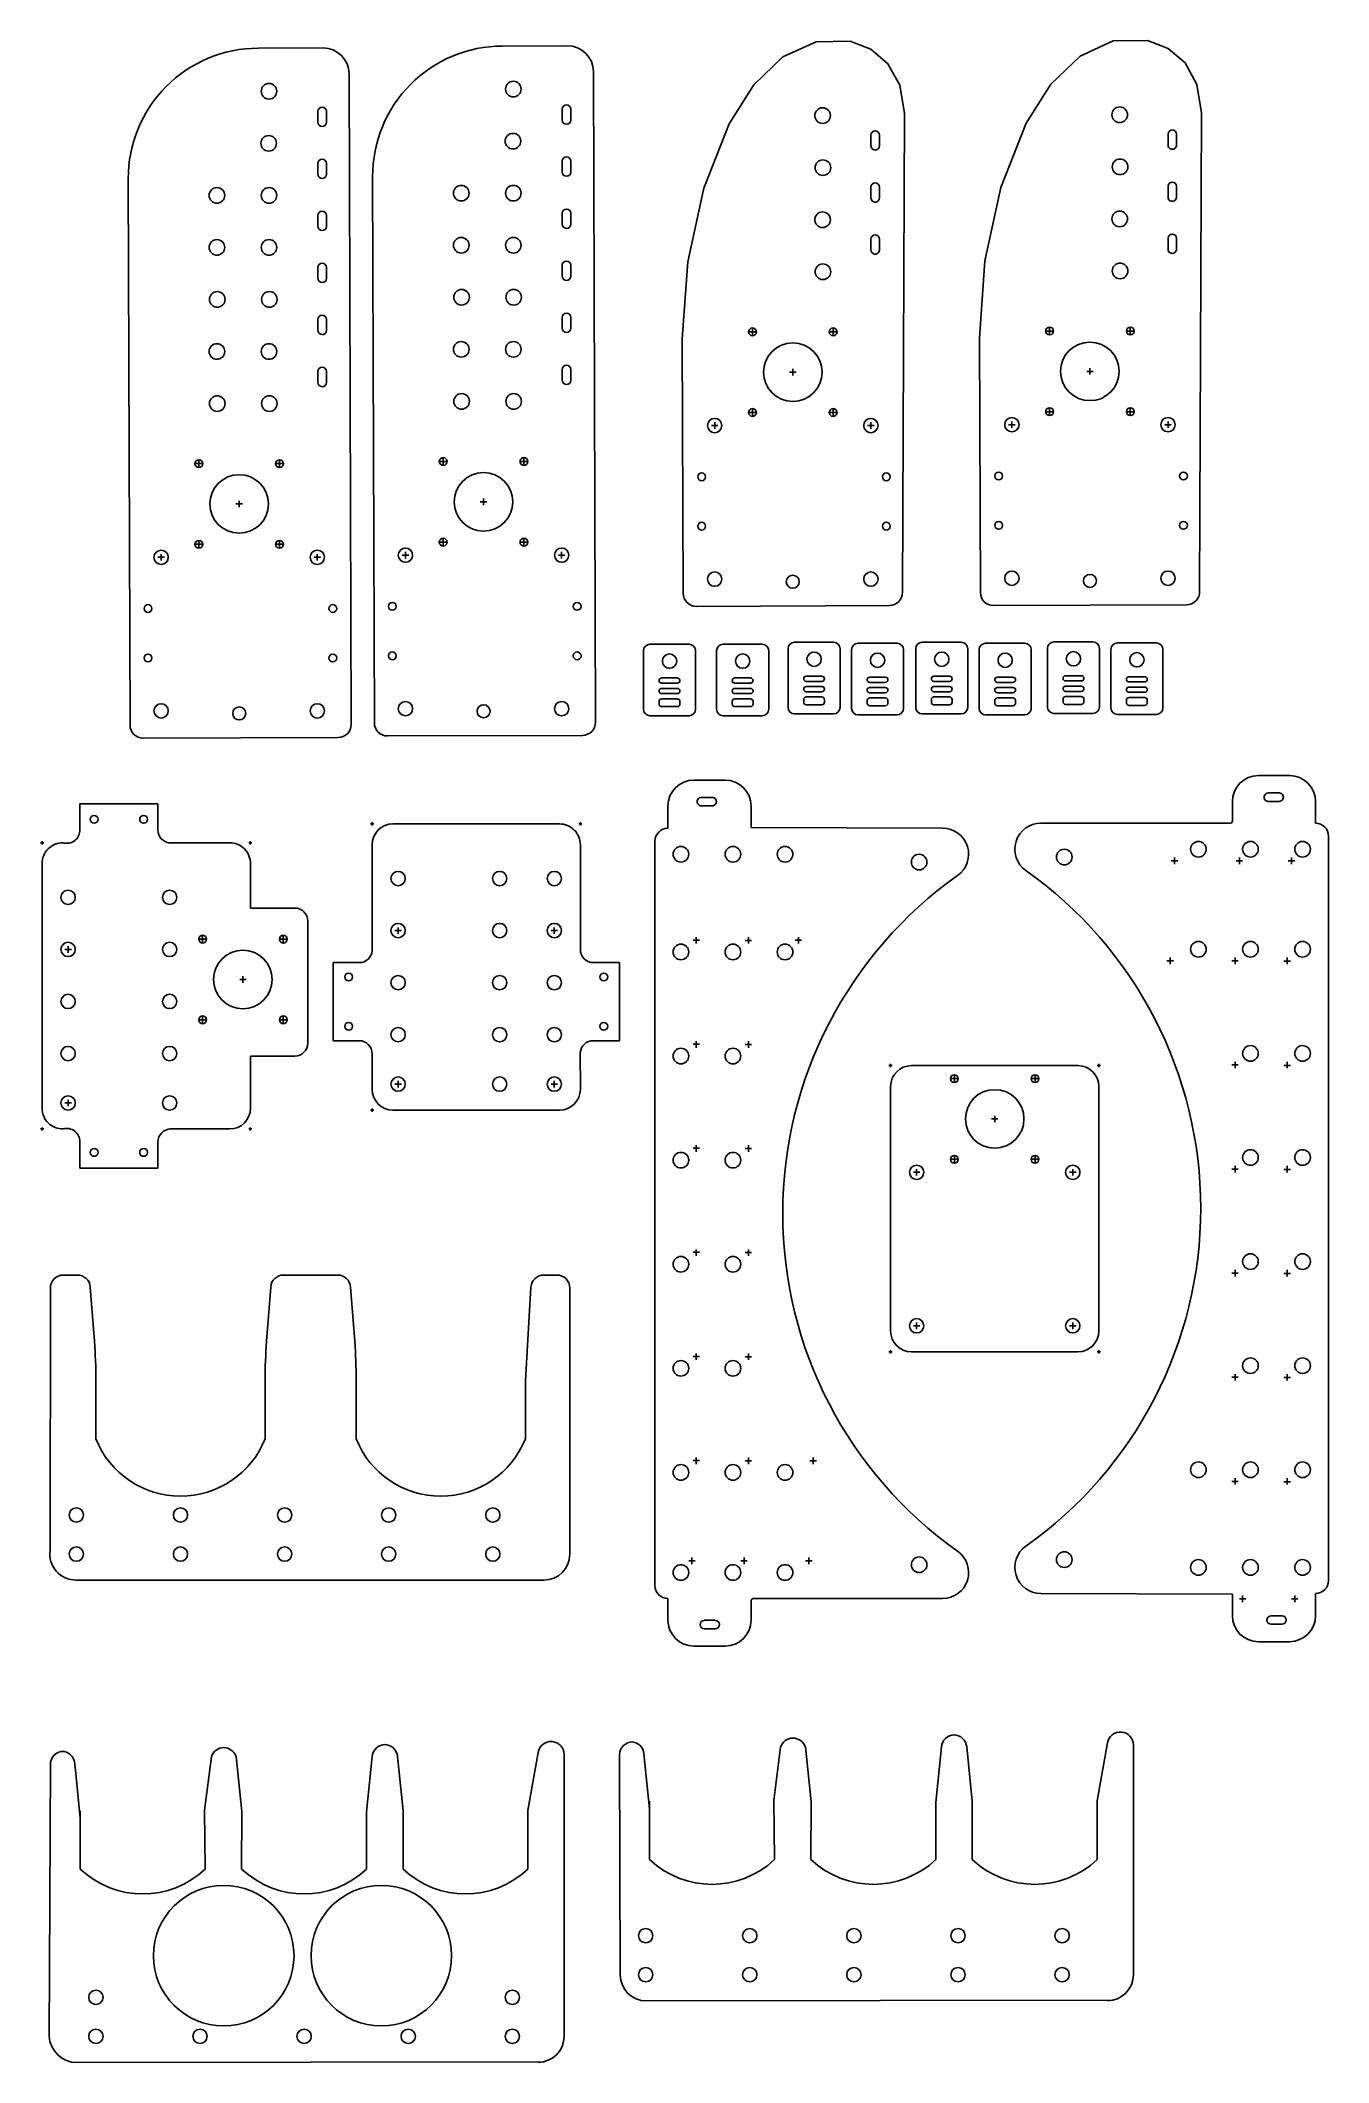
# Model space of a CAD drawing. Extents: x -489 to 5, y 71 to 848.
import ezdxf

# ---------------------------------------------------------------- set-up
doc = ezdxf.new("R2010")
doc.units = 0
doc.header["$MEASUREMENT"] = 0
doc.layers.add('MODELSKETCH_VISIBLE', color=7, linetype='CONTINUOUS')

msp = doc.modelspace()

# ---------------------------------------------------------------- linework, layer by layer
at = {"layer": 'MODELSKETCH_VISIBLE'}
for p, q in [((-405.91, 844.6), (-380.94, 844.68)), ((-312.03, 845.43), (-287.06, 845.51)), ((-370.9, 834.71), (-370.1, 584.71)), ((-277.03, 835.55), (-276.23, 585.55)), ((-382.88, 820.33), (-382.88, 816.14)), ((-379.64, 820.33), (-379.64, 816.14)), ((-289.01, 821.16), (-289.01, 816.98)), ((-285.76, 821.17), (-285.76, 816.98)), ((-157.58, 819.46), (-158.34, 635.56)), ((-43.41, 819.78), (-44.18, 635.88)), ((-170.41, 811.22), (-170.41, 807.07)), ((-167.16, 811.22), (-167.16, 807.03)), ((-56.25, 811.54), (-56.25, 807.39)), ((-53, 811.54), (-53, 807.35)), ((-289.01, 801.16), (-289.01, 796.98)), ((-285.76, 801.17), (-285.76, 796.98)), ((-455.75, 794.44), (-455.08, 584.44)), ((-382.88, 800.33), (-382.88, 796.14)), ((-379.64, 800.33), (-379.64, 796.14)), ((-361.87, 795.27), (-361.2, 585.27)), ((-170.41, 791.22), (-170.41, 787.07)), ((-167.16, 791.22), (-167.16, 787.03)), ((-56.25, 791.54), (-56.25, 787.39)), ((-53, 791.54), (-53, 787.35)), ((-382.88, 780.33), (-382.88, 776.17)), ((-379.64, 780.33), (-379.64, 776.09)), ((-289.01, 781.17), (-289.01, 777.01)), ((-285.76, 781.17), (-285.76, 776.92)), ((-170.41, 771.22), (-170.41, 767.07)), ((-167.16, 771.22), (-167.16, 767.03)), ((-56.25, 771.54), (-56.25, 767.39)), ((-53, 771.54), (-53, 767.35)), ((-382.88, 760.33), (-382.88, 756.17)), ((-379.64, 760.33), (-379.64, 756.09)), ((-289.01, 761.17), (-289.01, 757.01)), ((-285.76, 761.17), (-285.76, 756.92)), ((-382.88, 740.33), (-382.88, 736.17)), ((-379.64, 740.33), (-379.64, 736.09)), ((-289.01, 741.17), (-289.01, 737.01)), ((-285.76, 741.17), (-285.76, 736.92)), ((-242.92, 732.84), (-242.53, 635.08)), ((-217.2, 735.58), (-214.7, 735.58)), ((-215.95, 734.33), (-215.95, 736.83)), ((-186.2, 735.58), (-183.7, 735.58)), ((-184.95, 734.33), (-184.95, 736.83)), ((-128.75, 733.16), (-128.36, 635.4)), ((-103.03, 735.9), (-100.53, 735.9)), ((-101.78, 734.65), (-101.78, 737.15)), ((-72.03, 735.9), (-69.53, 735.9)), ((-70.78, 734.65), (-70.78, 737.15)), ((-382.88, 720.33), (-382.88, 716.17)), ((-379.64, 720.33), (-379.64, 716.09)), ((-289.01, 721.17), (-289.01, 717.01)), ((-285.76, 721.17), (-285.76, 716.92)), ((-201.7, 720.08), (-199.2, 720.08)), ((-200.45, 718.83), (-200.45, 721.33)), ((-87.53, 720.4), (-85.03, 720.4)), ((-86.28, 719.15), (-86.28, 721.65)), ((-231.7, 699.58), (-229.2, 699.58)), ((-230.45, 698.33), (-230.45, 700.83)), ((-217.2, 704.58), (-214.7, 704.58)), ((-215.95, 703.33), (-215.95, 705.83)), ((-186.2, 704.58), (-183.7, 704.58)), ((-184.95, 703.33), (-184.95, 705.83)), ((-171.7, 699.58), (-169.2, 699.58)), ((-170.45, 698.33), (-170.45, 700.83)), ((-117.53, 699.9), (-115.03, 699.9)), ((-116.28, 698.65), (-116.28, 701.15)), ((-103.03, 704.9), (-100.53, 704.9)), ((-101.78, 703.65), (-101.78, 706.15)), ((-72.03, 704.9), (-69.53, 704.9)), ((-70.78, 703.65), (-70.78, 706.15)), ((-57.53, 699.9), (-55.03, 699.9)), ((-56.28, 698.65), (-56.28, 701.15)), ((-429.88, 684.94), (-427.38, 684.94)), ((-428.63, 683.69), (-428.63, 686.19)), ((-398.88, 684.94), (-396.38, 684.94)), ((-397.63, 683.69), (-397.63, 686.19)), ((-336, 685.77), (-333.5, 685.77)), ((-334.75, 684.52), (-334.75, 687.02)), ((-305, 685.77), (-302.5, 685.77)), ((-303.75, 684.52), (-303.75, 687.02)), ((-414.38, 669.44), (-411.88, 669.44)), ((-413.13, 668.19), (-413.13, 670.69)), ((-320.5, 670.27), (-318, 670.27)), ((-319.25, 669.02), (-319.25, 671.52)), ((-429.88, 653.94), (-427.38, 653.94)), ((-428.63, 652.69), (-428.63, 655.19)), ((-398.88, 653.94), (-396.38, 653.94)), ((-397.63, 652.69), (-397.63, 655.19)), ((-336, 654.77), (-333.5, 654.77)), ((-334.75, 653.52), (-334.75, 656.02)), ((-305, 654.77), (-302.5, 654.77)), ((-303.75, 653.52), (-303.75, 656.02)), ((-444.38, 648.94), (-441.88, 648.94)), ((-443.13, 647.69), (-443.13, 650.19)), ((-384.38, 648.94), (-381.88, 648.94)), ((-383.13, 647.69), (-383.13, 650.19)), ((-350.5, 649.77), (-348, 649.77)), ((-349.25, 648.52), (-349.25, 651.02)), ((-290.5, 649.77), (-288, 649.77)), ((-289.25, 648.52), (-289.25, 651.02)), ((-237.51, 630.1), (-163.32, 630.4)), ((-123.34, 630.42), (-49.15, 630.72)), ((-255.31, 615.57), (-240.31, 615.57)), ((-212.21, 615.57), (-227.21, 615.57)), ((-199.75, 616.28), (-184.75, 616.28)), ((-160.39, 615.9), (-175.39, 615.9)), ((-150.71, 616.28), (-135.71, 616.28)), ((-111.35, 615.9), (-126.35, 615.9)), ((-102.61, 591.44), (-102.61, 613.94)), ((-100.11, 616.44), (-85.11, 616.44)), ((-82.61, 613.94), (-82.61, 591.44)), ((-60.75, 616.06), (-75.75, 616.06)), ((-257.81, 590.57), (-257.81, 613.07)), ((-237.81, 613.07), (-237.81, 590.57)), ((-229.71, 613.07), (-229.71, 590.57)), ((-209.71, 590.57), (-209.71, 613.07)), ((-202.25, 591.28), (-202.25, 613.78)), ((-182.25, 613.78), (-182.25, 591.28)), ((-177.89, 613.4), (-177.89, 590.9)), ((-157.89, 590.9), (-157.89, 613.4)), ((-153.21, 591.28), (-153.21, 613.78)), ((-133.21, 613.78), (-133.21, 591.28)), ((-128.85, 613.4), (-128.85, 590.9)), ((-108.85, 590.9), (-108.85, 613.4)), ((-78.25, 613.56), (-78.25, 591.06)), ((-58.25, 591.06), (-58.25, 613.56)), ((-250.81, 602.57), (-244.81, 602.57)), ((-244.81, 600.57), (-250.81, 600.57)), ((-250.81, 598.57), (-244.81, 598.57)), ((-222.71, 602.57), (-216.71, 602.57)), ((-216.71, 600.57), (-222.71, 600.57)), ((-216.71, 598.57), (-222.71, 598.57)), ((-195.25, 603.28), (-189.25, 603.28)), ((-189.25, 601.28), (-195.25, 601.28)), ((-195.25, 599.28), (-189.25, 599.28)), ((-170.89, 602.9), (-164.89, 602.9)), ((-164.89, 600.9), (-170.89, 600.9)), ((-170.89, 598.9), (-164.89, 598.9)), ((-146.21, 603.28), (-140.21, 603.28)), ((-140.21, 601.28), (-146.21, 601.28)), ((-146.21, 599.28), (-140.21, 599.28)), ((-121.85, 602.9), (-115.85, 602.9)), ((-115.85, 600.9), (-121.85, 600.9)), ((-121.85, 598.9), (-115.85, 598.9)), ((-95.61, 603.44), (-89.61, 603.44)), ((-89.61, 601.44), (-95.61, 601.44)), ((-95.61, 599.44), (-89.61, 599.44)), ((-71.25, 603.06), (-65.25, 603.06)), ((-65.25, 601.06), (-71.25, 601.06)), ((-71.25, 599.06), (-65.25, 599.06)), ((-251.81, 593.57), (-251.81, 592.57)), ((-244.81, 596.57), (-250.81, 596.57)), ((-244.81, 594.57), (-250.81, 594.57)), ((-250.81, 591.57), (-244.81, 591.57)), ((-243.81, 592.57), (-243.81, 593.57)), ((-223.71, 593.57), (-223.71, 592.57)), ((-222.71, 596.57), (-216.71, 596.57)), ((-216.71, 594.57), (-222.71, 594.57)), ((-222.71, 591.57), (-216.71, 591.57)), ((-215.71, 592.57), (-215.71, 593.57)), ((-196.25, 593.28), (-196.25, 594.28)), ((-189.25, 597.28), (-195.25, 597.28)), ((-195.25, 595.28), (-189.25, 595.28)), ((-189.25, 592.28), (-195.25, 592.28)), ((-188.25, 594.28), (-188.25, 593.28)), ((-171.89, 592.9), (-171.89, 593.9)), ((-164.89, 596.9), (-170.89, 596.9)), ((-170.89, 594.9), (-164.89, 594.9)), ((-164.89, 591.9), (-170.89, 591.9)), ((-163.89, 593.9), (-163.89, 592.9)), ((-147.21, 593.28), (-147.21, 594.28)), ((-140.21, 597.28), (-146.21, 597.28)), ((-146.21, 595.28), (-140.21, 595.28)), ((-140.21, 592.28), (-146.21, 592.28)), ((-139.21, 594.28), (-139.21, 593.28)), ((-122.85, 592.9), (-122.85, 593.9)), ((-115.85, 596.9), (-121.85, 596.9)), ((-121.85, 594.9), (-115.85, 594.9)), ((-115.85, 591.9), (-121.85, 591.9)), ((-114.85, 593.9), (-114.85, 592.9)), ((-96.61, 593.44), (-96.61, 594.44)), ((-89.61, 597.44), (-95.61, 597.44)), ((-95.61, 595.44), (-89.61, 595.44)), ((-89.61, 592.44), (-95.61, 592.44)), ((-88.61, 594.44), (-88.61, 593.44)), ((-72.25, 593.06), (-72.25, 594.06)), ((-65.25, 597.06), (-71.25, 597.06)), ((-71.25, 595.06), (-65.25, 595.06)), ((-65.25, 592.06), (-71.25, 592.06)), ((-64.25, 594.06), (-64.25, 593.06)), ((-240.31, 588.07), (-255.31, 588.07)), ((-227.21, 588.07), (-212.21, 588.07)), ((-184.75, 588.78), (-199.75, 588.78)), ((-175.39, 588.4), (-160.39, 588.4)), ((-135.71, 588.78), (-150.71, 588.78)), ((-126.35, 588.4), (-111.35, 588.4)), ((-85.11, 588.94), (-100.11, 588.94)), ((-75.75, 588.56), (-60.75, 588.56)), ((-450.06, 579.45), (-375.09, 579.69)), ((-356.19, 580.29), (-281.21, 580.53)), ((-226.47, 563.35), (-238.43, 563.35)), ((-9.6, 565.07), (-21.56, 565.07)), ((-474.37, 554.26), (-444.37, 554.26)), ((-474.37, 544.26), (-474.37, 554.26)), ((-444.37, 554.26), (-444.37, 544.19)), ((-248.43, 544.82), (-248.43, 553.35)), ((-231.4, 553.43), (-235.58, 553.43)), ((-231.4, 556.68), (-235.55, 556.68)), ((-216.47, 545.06), (-216.47, 553.35)), ((-31.56, 547.64), (-31.56, 555.07)), ((-13.59, 555.15), (-17.77, 555.15)), ((-13.59, 558.4), (-17.74, 558.4)), ((0.4, 546.77), (0.4, 555.07)), ((-362.7, 546.5), (-361.45, 546.5)), ((-362.07, 545.87), (-362.07, 547.12)), ((-354.07, 546.5), (-290.07, 546.5)), ((-282.7, 546.5), (-281.45, 546.5)), ((-282.07, 545.87), (-282.07, 547.12)), ((-216.47, 545.06), (-142.88, 544.82)), ((-105.15, 546.77), (-32.43, 546.77)), ((-489.5, 539.26), (-488.25, 539.26)), ((-488.87, 538.64), (-488.87, 539.89)), ((-440.29, 539.21), (-416.79, 539.26)), ((-409.5, 539.26), (-408.25, 539.26)), ((-408.87, 538.64), (-408.87, 539.89)), ((-362.07, 538.5), (-362.02, 497.72)), ((-282.07, 538.41), (-282.07, 521.41)), ((-253.43, 253.82), (-253.43, 539.82)), ((5.4, 541.77), (5.4, 255.77)), ((-488.87, 437.26), (-488.87, 531.26)), ((-408.79, 514.18), (-408.79, 531.18)), ((-55.02, 532.31), (-52.52, 532.31)), ((-53.77, 533.56), (-53.77, 531.06)), ((-30.1, 532.31), (-27.6, 532.31)), ((-28.85, 533.56), (-28.85, 531.06)), ((-10.1, 532.31), (-7.6, 532.31)), ((-8.85, 533.56), (-8.85, 531.06)), ((-282.07, 498.19), (-282.07, 521.41)), ((-391.79, 514.18), (-408.79, 514.18)), ((-386.79, 509.18), (-386.79, 462.26)), ((-350.82, 505.5), (-353.32, 505.5)), ((-352.07, 506.75), (-352.07, 504.25)), ((-290.82, 505.5), (-293.32, 505.5)), ((-292.07, 506.75), (-292.07, 504.25)), ((-477.62, 498.26), (-480.12, 498.26)), ((-478.87, 499.51), (-478.87, 497.01)), ((-425.95, 502.22), (-428.45, 502.22)), ((-427.2, 503.47), (-427.2, 500.97)), ((-394.95, 502.22), (-397.45, 502.22)), ((-396.2, 503.47), (-396.2, 500.97)), ((-236.26, 501.87), (-238.76, 501.87)), ((-237.51, 500.5), (-237.51, 503)), ((-216.26, 501.75), (-218.76, 501.75)), ((-217.51, 500.5), (-217.51, 503)), ((-197.05, 501.87), (-199.55, 501.87)), ((-198.3, 500.5), (-198.3, 503)), ((-377.07, 463.19), (-377.07, 493.19)), ((-377.07, 493.19), (-367, 493.19)), ((-277.07, 493.19), (-267.07, 493.19)), ((-267.07, 493.19), (-267.07, 463.19)), ((-56.7, 493.85), (-54.2, 493.85)), ((-55.45, 495.1), (-55.45, 492.6)), ((-31.77, 493.85), (-29.27, 493.85)), ((-30.52, 495.1), (-30.52, 492.6)), ((-11.77, 493.72), (-9.27, 493.72)), ((-10.52, 495.1), (-10.52, 492.6)), ((-410.45, 486.72), (-412.95, 486.72)), ((-411.7, 487.97), (-411.7, 485.47)), ((-425.95, 471.22), (-428.45, 471.22)), ((-427.2, 472.47), (-427.2, 469.97)), ((-394.95, 471.22), (-397.45, 471.22)), ((-396.2, 472.47), (-396.2, 469.97)), ((-367.07, 463.19), (-377.07, 463.19)), ((-282.12, 458.65), (-282.07, 444.5)), ((-267.07, 463.19), (-277.14, 463.19)), ((-236.26, 461.87), (-238.76, 461.87)), ((-237.51, 460.5), (-237.51, 463)), ((-216.26, 461.75), (-218.76, 461.75)), ((-217.51, 460.5), (-217.51, 463)), ((-391.79, 457.26), (-408.79, 457.26)), ((-408.79, 437.26), (-408.79, 457.26)), ((-362.07, 444.5), (-362.07, 458.19)), ((-163.5, 453.62), (-162.25, 453.62)), ((-162.87, 453), (-162.87, 454.25)), ((-90.87, 453.62), (-154.87, 453.62)), ((-83.5, 453.62), (-82.25, 453.62)), ((-82.87, 453), (-82.87, 454.25)), ((-31.77, 453.85), (-29.27, 453.85)), ((-30.52, 455.1), (-30.52, 452.6)), ((-11.77, 453.72), (-9.27, 453.72)), ((-10.52, 455.1), (-10.52, 452.6)), ((-350.82, 446.5), (-353.32, 446.5)), ((-352.07, 447.75), (-352.07, 445.25)), ((-290.82, 446.5), (-293.32, 446.5)), ((-292.07, 447.75), (-292.07, 445.25)), ((-162.87, 445.62), (-162.87, 351.62)), ((-137.12, 448.62), (-139.62, 448.62)), ((-138.37, 449.87), (-138.37, 447.37)), ((-106.12, 448.62), (-108.62, 448.62)), ((-107.37, 449.87), (-107.37, 447.37)), ((-82.87, 351.62), (-82.87, 445.62)), ((-477.62, 439.26), (-480.12, 439.26)), ((-478.87, 440.51), (-478.87, 438.01)), ((-362.7, 436.5), (-361.45, 436.5)), ((-362.07, 435.87), (-362.07, 437.12)), ((-290.07, 436.5), (-354.07, 436.5)), ((-489.5, 429.26), (-488.25, 429.26)), ((-488.87, 428.64), (-488.87, 429.89)), ((-439.61, 429.26), (-416.79, 429.26)), ((-409.5, 429.26), (-408.25, 429.26)), ((-408.87, 428.64), (-408.87, 429.89)), ((-121.62, 433.12), (-124.12, 433.12)), ((-122.87, 434.37), (-122.87, 431.87)), ((-474.37, 414.26), (-474.37, 424.33)), ((-444.37, 424.26), (-444.37, 414.26)), ((-236.26, 421.87), (-238.76, 421.87)), ((-237.51, 420.5), (-237.51, 423)), ((-216.26, 421.75), (-218.76, 421.75)), ((-217.51, 420.5), (-217.51, 423)), ((-444.37, 414.26), (-474.37, 414.26)), ((-151.62, 412.62), (-154.12, 412.62)), ((-152.87, 413.87), (-152.87, 411.37)), ((-137.12, 417.62), (-139.62, 417.62)), ((-138.37, 418.87), (-138.37, 416.37)), ((-106.12, 417.62), (-108.62, 417.62)), ((-107.37, 418.87), (-107.37, 416.37)), ((-91.62, 412.62), (-94.12, 412.62)), ((-92.87, 413.87), (-92.87, 411.37)), ((-31.77, 413.85), (-29.27, 413.85)), ((-30.52, 415.1), (-30.52, 412.6)), ((-11.77, 413.72), (-9.27, 413.72)), ((-10.52, 415.1), (-10.52, 412.6)), ((-236.26, 381.87), (-238.76, 381.87)), ((-237.51, 380.5), (-237.51, 383)), ((-216.26, 381.75), (-218.76, 381.75)), ((-217.51, 380.5), (-217.51, 383)), ((-475.32, 373.15), (-480.69, 373.15)), ((-375.32, 373.15), (-396.05, 373.15)), ((-296.05, 373.15), (-291.11, 373.15)), ((-31.77, 373.85), (-29.27, 373.85)), ((-30.52, 375.1), (-30.52, 372.6)), ((-11.77, 373.72), (-9.27, 373.72)), ((-10.52, 375.1), (-10.52, 372.6)), ((-485.69, 368.15), (-485.79, 267.35)), ((-468.76, 347.71), (-470.34, 368.53)), ((-401.04, 368.53), (-402.61, 347.71)), ((-368.76, 347.71), (-370.34, 368.53)), ((-301.04, 368.53), (-303.19, 332.6)), ((-286.11, 368.15), (-286.11, 265.9)), ((-151.62, 353.62), (-154.12, 353.62)), ((-152.87, 354.87), (-152.87, 352.37)), ((-91.62, 353.62), (-94.12, 353.62)), ((-92.87, 354.87), (-92.87, 352.37)), ((-237.51, 340.5), (-237.51, 343)), ((-217.51, 340.5), (-217.51, 343)), ((-163.5, 343.62), (-162.25, 343.62)), ((-162.87, 343), (-162.87, 344.25)), ((-154.87, 343.62), (-90.87, 343.62)), ((-83.5, 343.62), (-82.25, 343.62)), ((-82.87, 343), (-82.87, 344.25)), ((-236.26, 341.87), (-238.76, 341.87)), ((-216.26, 341.75), (-218.76, 341.75)), ((-30.52, 335.1), (-30.52, 332.6)), ((-10.52, 335.1), (-10.52, 332.6)), ((-468.19, 310.16), (-468.19, 332.6)), ((-403.19, 332.6), (-403.19, 310.16)), ((-368.19, 310.16), (-368.19, 332.6)), ((-303.19, 332.6), (-303.19, 310.16)), ((-31.77, 333.85), (-29.27, 333.85)), ((-11.77, 333.72), (-9.27, 333.72)), ((-236.26, 301.87), (-238.76, 301.87)), ((-237.51, 300.5), (-237.51, 303)), ((-216.26, 301.75), (-218.76, 301.75)), ((-217.51, 300.5), (-217.51, 303)), ((-191.34, 301.75), (-193.84, 301.75)), ((-192.59, 300.5), (-192.59, 303)), ((-31.77, 293.85), (-29.27, 293.85)), ((-30.52, 295.1), (-30.52, 292.6)), ((-11.77, 293.72), (-9.27, 293.72)), ((-10.52, 295.1), (-10.52, 292.6)), ((-239.19, 262.04), (-239.19, 264.54)), ((-219.19, 262.04), (-219.19, 264.54)), ((-194.27, 262.04), (-194.27, 264.54)), ((-237.94, 263.29), (-240.44, 263.29)), ((-217.94, 263.29), (-220.44, 263.29)), ((-193.02, 263.29), (-195.52, 263.29)), ((-475.8, 255.9), (-296.11, 255.9)), ((-248.43, 248.82), (-248.43, 240.53)), ((-142.88, 248.82), (-215.61, 248.82)), ((-31.56, 250.54), (-105.15, 250.77)), ((-31.56, 250.54), (-31.56, 242.24)), ((-28.85, 248.73), (-26.35, 248.73)), ((-27.6, 249.98), (-27.6, 247.48)), ((-8.85, 248.73), (-6.35, 248.73)), ((-7.6, 249.98), (-7.6, 247.48)), ((0.4, 250.77), (0.4, 242.24)), ((-216.47, 247.96), (-216.47, 240.53)), ((-16.64, 242.16), (-12.45, 242.16)), ((-234.45, 240.45), (-230.26, 240.45)), ((-234.45, 237.2), (-230.3, 237.2)), ((-16.64, 238.91), (-12.49, 238.91)), ((-238.43, 230.53), (-226.47, 230.53)), ((-21.56, 232.24), (-9.6, 232.24)), ((-423.84, 188.05), (-426.41, 167.5)), ((-414.33, 188.1), (-412.11, 167.03)), ((-364.19, 166.82), (-362.04, 188.1)), ((-350.19, 167.27), (-352.34, 188.1)), ((-302.19, 167.34), (-298.28, 189.69)), ((-288.28, 80.58), (-288.28, 188.93)), ((-266.97, 188.76), (-266.72, 104.15)), ((-255.47, 168.05), (-257.62, 189.13)), ((-205.13, 191.73), (-207.7, 171.18)), ((-195.62, 191.77), (-193.4, 170.71)), ((-145.47, 170.5), (-143.33, 191.77)), ((-131.48, 170.95), (-133.63, 191.77)), ((-83.48, 171.02), (-79.57, 193.37)), ((-69.57, 104.26), (-69.57, 192.61)), ((-485.69, 185.08), (-486.17, 80.7)), ((-474.19, 164.37), (-476.33, 185.46)), ((-207.7, 171.18), (-207.47, 148.52)), ((-83.48, 148.52), (-83.48, 171.02)), ((-474.19, 144.84), (-474.19, 167.27)), ((-426.41, 167.5), (-426.19, 144.84)), ((-412.19, 144.84), (-412.11, 167.03)), ((-364.19, 144.84), (-364.19, 166.82)), ((-350.19, 144.84), (-350.19, 167.27)), ((-302.19, 144.84), (-302.19, 167.34)), ((-255.47, 148.52), (-255.47, 170.95)), ((-193.47, 148.52), (-193.4, 170.71)), ((-145.47, 148.52), (-145.47, 170.5)), ((-131.48, 148.52), (-131.48, 170.95)), ((-256.71, 94.18), (-77.13, 94.49)), ((-475.42, 70.51), (-295.84, 70.82))]:
    msp.add_line(p, q, dxfattribs=at)
at = {"layer": 'MODELSKETCH_VISIBLE', "flags": 128}
for points in [[(-157.58, 819.46), (-159.38, 830.35), (-163.88, 838.59), (-170.43, 844.21), (-178.39, 847.25), (-191.52, 847.05), (-204.22, 841.26), (-215.41, 830.45), (-224.9, 815.52), (-234.67, 790.78), (-240.8, 762.5), (-242.92, 732.84)], [(-43.41, 819.78), (-45.21, 830.67), (-49.71, 838.91), (-56.27, 844.53), (-64.22, 847.57), (-77.36, 847.36), (-90.06, 841.58), (-101.24, 830.77), (-110.74, 815.84), (-120.51, 791.1), (-126.63, 762.82), (-128.75, 733.16)]]:
    msp.add_lwpolyline(points, dxfattribs=at)
at = {"layer": 'MODELSKETCH_VISIBLE'}
for centre, radius in [((-307.82, 828.87), 3), ((-401.69, 828.03), 3), ((-189.01, 818.68), 3), ((-74.85, 819), 3), ((-401.82, 808.03), 3), ((-307.95, 808.87), 3), ((-188.88, 798.68), 3), ((-74.72, 799), 3), ((-421.69, 788.03), 3), ((-401.69, 788.03), 3), ((-327.82, 788.87), 3), ((-307.82, 788.87), 3), ((-189.01, 778.68), 3), ((-74.85, 779), 3), ((-421.69, 768.03), 3), ((-401.69, 768.03), 3), ((-327.82, 768.87), 3), ((-307.82, 768.87), 3), ((-188.88, 758.68), 3), ((-74.72, 759), 3), ((-421.56, 748.03), 3), ((-401.56, 748.03), 3), ((-327.68, 748.87), 3), ((-307.68, 748.87), 3), ((-421.69, 728.03), 3), ((-401.69, 728.03), 3), ((-327.82, 728.87), 3), ((-307.82, 728.87), 3), ((-215.95, 735.58), 1.5), ((-200.45, 720.08), 11.25), ((-184.95, 735.58), 1.5), ((-101.78, 735.9), 1.5), ((-86.28, 720.4), 11.25), ((-70.78, 735.9), 1.5), ((-421.56, 708.03), 3), ((-401.56, 708.03), 3), ((-327.68, 708.87), 3), ((-307.68, 708.87), 3), ((-230.45, 699.58), 2.75), ((-215.95, 704.58), 1.5), ((-184.95, 704.58), 1.5), ((-170.45, 699.58), 2.75), ((-116.28, 699.9), 2.75), ((-101.78, 704.9), 1.5), ((-70.78, 704.9), 1.5), ((-56.28, 699.9), 2.75), ((-428.63, 684.94), 1.5), ((-397.63, 684.94), 1.5), ((-334.75, 685.77), 1.5), ((-303.75, 685.77), 1.5), ((-413.13, 669.44), 11.25), ((-319.25, 670.27), 11.25), ((-235.48, 679.89), 1.5), ((-164.51, 679.89), 1.5), ((-121.32, 680.21), 1.5), ((-50.34, 680.21), 1.5), ((-235.48, 660.89), 1.5), ((-164.51, 660.89), 1.5), ((-121.32, 661.21), 1.5), ((-50.34, 661.21), 1.5), ((-428.63, 653.94), 1.5), ((-397.63, 653.94), 1.5), ((-334.75, 654.77), 1.5), ((-303.75, 654.77), 1.5), ((-443.13, 648.94), 2.75), ((-383.13, 648.94), 2.75), ((-349.25, 649.77), 2.75), ((-289.25, 649.77), 2.75), ((-230.45, 640.58), 2.75), ((-200.45, 639.58), 2.5), ((-170.45, 640.58), 2.75), ((-116.28, 640.9), 2.75), ((-86.28, 639.9), 2.5), ((-56.28, 640.9), 2.75), ((-448.16, 629.25), 1.5), ((-377.19, 629.25), 1.5), ((-354.28, 630.08), 1.5), ((-283.31, 630.08), 1.5), ((-448.16, 610.25), 1.5), ((-377.19, 610.25), 1.5), ((-354.28, 611.08), 1.5), ((-283.31, 611.08), 1.5), ((-247.81, 609.07), 2.75), ((-219.71, 609.07), 2.75), ((-192.25, 609.78), 2.75), ((-167.89, 609.4), 2.75), ((-143.21, 609.78), 2.75), ((-118.85, 609.4), 2.75), ((-92.61, 609.94), 2.75), ((-68.25, 609.56), 2.75), ((-443.13, 589.94), 2.75), ((-413.13, 588.94), 2.5), ((-383.13, 589.94), 2.75), ((-349.25, 590.77), 2.75), ((-319.25, 589.77), 2.5), ((-289.25, 590.77), 2.75), ((-468.87, 548.26), 1.5), ((-449.87, 548.26), 1.5), ((-243.43, 534.82), 3), ((-223.43, 534.82), 3), ((-203.43, 534.82), 3), ((-96.13, 533.77), 3), ((-44.6, 536.77), 3), ((-24.6, 536.77), 3), ((-4.6, 536.77), 3), ((-151.9, 531.82), 3), ((-478.87, 518.26), 2.75), ((-439.87, 518.26), 2.75), ((-352.07, 525.5), 2.75), ((-313.07, 525.5), 2.75), ((-292.07, 525.5), 2.75), ((-352.07, 505.5), 2.75), ((-313.07, 505.5), 2.75), ((-292.07, 505.5), 2.75), ((-478.87, 498.26), 2.75), ((-439.87, 498.26), 2.75), ((-427.2, 502.22), 1.5), ((-411.7, 486.72), 11.25), ((-396.2, 502.22), 1.5), ((-243.43, 497.28), 3), ((-223.43, 497.28), 3), ((-203.43, 497.28), 3), ((-44.6, 498.31), 3), ((-24.6, 498.31), 3), ((-4.6, 498.31), 3), ((-371.07, 487.69), 1.5), ((-352.07, 485.5), 2.75), ((-313.07, 485.5), 2.75), ((-292.07, 485.5), 2.75), ((-273.07, 487.69), 1.5), ((-478.87, 478.26), 2.75), ((-439.87, 478.26), 2.75), ((-427.2, 471.22), 1.5), ((-396.2, 471.22), 1.5), ((-371.07, 468.69), 1.5), ((-352.07, 465.5), 2.75), ((-313.07, 465.5), 2.75), ((-292.07, 465.5), 2.75), ((-273.07, 468.69), 1.5), ((-478.87, 458.26), 2.75), ((-439.87, 458.26), 2.75), ((-243.43, 457.28), 3), ((-223.43, 457.28), 3), ((-24.6, 458.31), 3), ((-4.6, 458.31), 3), ((-352.07, 446.5), 2.75), ((-313.07, 446.5), 2.75), ((-292.07, 446.5), 2.75), ((-138.37, 448.62), 1.5), ((-122.87, 433.12), 11.25), ((-107.37, 448.62), 1.5), ((-478.87, 439.26), 2.75), ((-439.87, 439.26), 2.75), ((-468.87, 420.26), 1.5), ((-449.87, 420.26), 1.5), ((-243.43, 417.28), 3), ((-223.43, 417.28), 3), ((-24.6, 418.31), 3), ((-4.6, 418.31), 3), ((-152.87, 412.62), 2.75), ((-138.37, 417.62), 1.5), ((-107.37, 417.62), 1.5), ((-92.87, 412.62), 2.75), ((-24.6, 378.31), 3), ((-4.6, 378.31), 3), ((-243.43, 377.28), 3), ((-223.43, 377.28), 3), ((-152.87, 353.62), 2.75), ((-92.87, 353.62), 2.75), ((-243.43, 337.28), 3), ((-223.43, 337.28), 3), ((-24.6, 338.31), 3), ((-4.6, 338.31), 3), ((-243.43, 297.28), 3), ((-223.43, 297.28), 3), ((-203.43, 297.28), 3), ((-44.6, 298.31), 3), ((-24.6, 298.31), 3), ((-4.6, 298.31), 3), ((-475.69, 280.9), 2.75), ((-435.69, 280.9), 2.75), ((-395.69, 280.9), 2.75), ((-395.69, 280.9), 2.75), ((-355.69, 280.9), 2.75), ((-315.69, 280.9), 2.75), ((-475.69, 265.9), 2.75), ((-435.69, 265.9), 2.75), ((-395.69, 265.9), 2.75), ((-395.69, 265.9), 2.75), ((-355.69, 265.9), 2.75), ((-315.69, 265.9), 2.75), ((-151.9, 261.82), 3), ((-96.13, 263.77), 3), ((-243.43, 258.82), 3), ((-223.43, 258.82), 3), ((-203.43, 258.82), 3), ((-44.6, 260.77), 3), ((-24.6, 260.77), 3), ((-4.6, 260.77), 3), ((-419.08, 111.58), 27), ((-358.53, 111.59), 27), ((-256.97, 119.26), 2.75), ((-216.97, 119.26), 2.75), ((-176.97, 119.26), 2.75), ((-176.97, 119.26), 2.75), ((-136.97, 119.26), 2.75), ((-96.97, 119.26), 2.75), ((-256.97, 104.26), 2.75), ((-216.97, 104.26), 2.75), ((-176.97, 104.26), 2.75), ((-176.97, 104.26), 2.75), ((-136.97, 104.26), 2.75), ((-96.97, 104.26), 2.75), ((-468.19, 95.58), 2.75), ((-308.19, 95.58), 2.75), ((-468.19, 80.58), 2.75), ((-428.19, 80.58), 2.75), ((-388.19, 80.58), 2.75), ((-348.19, 80.58), 2.75), ((-308.19, 80.58), 2.75)]:
    msp.add_circle(centre, radius, dxfattribs=at)
for centre, radius, start, end in [((-405.75, 794.6), 50, 90.18337, 180.18337), ((-380.9, 834.68), 10, 0.18337, 90.18337), ((-311.87, 795.43), 50, 90.18337, 180.18337), ((-287.03, 835.51), 10, 0.18337, 90.18337), ((-381.26, 820.33), 1.62, 0.00732, 180.00732), ((-381.26, 816.14), 1.62, 180.00732, 0.00732), ((-287.38, 821.17), 1.62, 0.00732, 180.00732), ((-287.38, 816.98), 1.62, 180.00732, 0.00732), ((-168.79, 811.22), 1.62, 0.00732, 180.00732), ((-54.62, 811.54), 1.62, 0.00732, 180.00732), ((-381.26, 800.33), 1.62, 0.00732, 180.00732), ((-287.38, 801.17), 1.62, 0.00732, 180.00732), ((-168.79, 807.05), 1.62, 179.36714, 359.36714), ((-54.62, 807.37), 1.62, 179.36714, 359.36714), ((-381.26, 796.14), 1.62, 180.00732, 0.00732), ((-287.38, 796.98), 1.62, 180.00732, 0.00732), ((-168.79, 791.22), 1.62, 0.00732, 180.00732), ((-54.62, 791.54), 1.62, 0.00732, 180.00732), ((-168.79, 787.05), 1.62, 179.36714, 359.36714), ((-54.62, 787.37), 1.62, 179.36714, 359.36714), ((-381.26, 780.33), 1.62, 0, 180), ((-287.38, 781.17), 1.62, 0, 180), ((-381.26, 776.13), 1.62, 178.44336, 358.44336), ((-287.38, 776.97), 1.62, 178.44336, 358.44336), ((-168.79, 771.22), 1.62, 0.00732, 180.00732), ((-54.62, 771.54), 1.62, 0.00732, 180.00732), ((-381.26, 760.33), 1.62, 0, 180), ((-287.38, 761.17), 1.62, 0, 180), ((-168.79, 767.05), 1.62, 179.36714, 359.36714), ((-54.62, 767.37), 1.62, 179.36714, 359.36714), ((-381.26, 756.13), 1.62, 178.44336, 358.44336), ((-287.38, 756.97), 1.62, 178.44336, 358.44336), ((-381.26, 740.33), 1.62, 0, 180), ((-287.38, 741.17), 1.62, 0, 180), ((-381.26, 736.13), 1.62, 178.44336, 358.44336), ((-287.38, 736.97), 1.62, 178.44336, 358.44336), ((-287.38, 721.17), 1.62, 0, 180), ((-381.26, 720.33), 1.62, 0, 180), ((-381.26, 716.13), 1.62, 178.44336, 358.44336), ((-287.38, 716.97), 1.62, 178.44336, 358.44336), ((-237.53, 635.1), 5, 180.22973, 270.22973), ((-163.34, 635.4), 5, 270.22973, 1.85471), ((-123.36, 635.42), 5, 180.22973, 270.22973), ((-49.17, 635.72), 5, 270.22973, 1.85471), ((-255.31, 613.07), 2.5, 90, 180), ((-240.31, 613.07), 2.5, 0, 90), ((-227.21, 613.07), 2.5, 90, 180), ((-212.21, 613.07), 2.5, 0, 90), ((-199.75, 613.78), 2.5, 90, 180), ((-184.75, 613.78), 2.5, 0, 90), ((-175.39, 613.4), 2.5, 90, 180), ((-160.39, 613.4), 2.5, 0, 90), ((-150.71, 613.78), 2.5, 90, 180), ((-135.71, 613.78), 2.5, 0, 90), ((-126.35, 613.4), 2.5, 90, 180), ((-111.35, 613.4), 2.5, 0, 90), ((-100.11, 613.94), 2.5, 90, 180), ((-85.11, 613.94), 2.5, 0, 90), ((-75.75, 613.56), 2.5, 90, 180), ((-60.75, 613.56), 2.5, 0, 90), ((-250.81, 601.57), 1, 90, 270), ((-250.81, 597.57), 1, 90, 270), ((-244.81, 601.57), 1, 270, 90), ((-244.81, 597.57), 1, 270, 90), ((-222.71, 601.57), 1, 90, 270), ((-222.71, 597.57), 1, 90, 270), ((-216.71, 601.57), 1, 270, 90), ((-216.71, 597.57), 1, 270, 90), ((-195.25, 602.28), 1, 90, 270), ((-195.25, 598.28), 1, 90, 270), ((-189.25, 602.28), 1, 270, 90), ((-189.25, 598.28), 1, 270, 90), ((-170.89, 601.9), 1, 90, 270), ((-170.89, 597.9), 1, 90, 270), ((-164.89, 601.9), 1, 270, 90), ((-164.89, 597.9), 1, 270, 90), ((-146.21, 602.28), 1, 90, 270), ((-146.21, 598.28), 1, 90, 270), ((-140.21, 602.28), 1, 270, 90), ((-140.21, 598.28), 1, 270, 90), ((-121.85, 601.9), 1, 90, 270), ((-121.85, 597.9), 1, 90, 270), ((-115.85, 601.9), 1, 270, 90), ((-115.85, 597.9), 1, 270, 90), ((-95.61, 602.44), 1, 90, 270), ((-95.61, 598.44), 1, 90, 270), ((-89.61, 602.44), 1, 270, 90), ((-89.61, 598.44), 1, 270, 90), ((-71.25, 602.06), 1, 90, 270), ((-71.25, 598.06), 1, 90, 270), ((-65.25, 602.06), 1, 270, 90), ((-65.25, 598.06), 1, 270, 90), ((-255.31, 590.57), 2.5, 180, 270), ((-250.81, 593.57), 1, 90, 180), ((-250.81, 592.57), 1, 180, 270), ((-244.81, 593.57), 1, 0, 90), ((-244.81, 592.57), 1, 270, 0), ((-240.31, 590.57), 2.5, 270, 0), ((-227.21, 590.57), 2.5, 180, 270), ((-222.71, 593.57), 1, 90, 180), ((-222.71, 592.57), 1, 180, 270), ((-216.71, 593.57), 1, 0, 90), ((-216.71, 592.57), 1, 270, 0), ((-212.21, 590.57), 2.5, 270, 0), ((-199.75, 591.28), 2.5, 180, 270), ((-195.25, 594.28), 1, 90, 180), ((-195.25, 593.28), 1, 180, 270), ((-189.25, 594.28), 1, 0, 90), ((-189.25, 593.28), 1, 270, 0), ((-184.75, 591.28), 2.5, 270, 0), ((-175.39, 590.9), 2.5, 180, 270), ((-170.89, 593.9), 1, 90, 180), ((-170.89, 592.9), 1, 180, 270), ((-164.89, 593.9), 1, 0, 90), ((-164.89, 592.9), 1, 270, 0), ((-160.39, 590.9), 2.5, 270, 0), ((-150.71, 591.28), 2.5, 180, 270), ((-146.21, 594.28), 1, 90, 180), ((-146.21, 593.28), 1, 180, 270), ((-140.21, 594.28), 1, 0, 90), ((-140.21, 593.28), 1, 270, 0), ((-135.71, 591.28), 2.5, 270, 0), ((-126.35, 590.9), 2.5, 180, 270), ((-121.85, 593.9), 1, 90, 180), ((-121.85, 592.9), 1, 180, 270), ((-115.85, 593.9), 1, 0, 90), ((-115.85, 592.9), 1, 270, 0), ((-111.35, 590.9), 2.5, 270, 0), ((-100.11, 591.44), 2.5, 180, 270), ((-95.61, 594.44), 1, 90, 180), ((-95.61, 593.44), 1, 180, 270), ((-89.61, 594.44), 1, 0, 90), ((-89.61, 593.44), 1, 270, 0), ((-85.11, 591.44), 2.5, 270, 0), ((-75.75, 591.06), 2.5, 180, 270), ((-71.25, 594.06), 1, 90, 180), ((-71.25, 593.06), 1, 180, 270), ((-65.25, 594.06), 1, 0, 90), ((-65.25, 593.06), 1, 270, 0), ((-60.75, 591.06), 2.5, 270, 0), ((-450.08, 584.45), 5, 180.18337, 270.18337), ((-375.1, 584.69), 5, 270.18337, 0.18337), ((-356.2, 585.29), 5, 180.18337, 270.18337), ((-281.23, 585.53), 5, 270.18337, 0.18337), ((-238.43, 553.35), 10, 90, 180), ((-226.47, 553.35), 10, 0, 90), ((-21.56, 555.07), 10, 90, 180), ((-9.6, 555.07), 10, 0, 90), ((-235.56, 555.06), 1.62, 89.36714, 269.36714), ((-231.4, 555.06), 1.62, 270.00732, 90.00732), ((-17.75, 556.77), 1.62, 89.36714, 269.36714), ((-13.59, 556.77), 1.62, 270.00732, 90.00732), ((-479.37, 544.05), 5, 253.43623, 2.37828), ((-439.37, 544.19), 5, 180, 264.66153), ((-354.07, 538.5), 8, 90, 180), ((-290.07, 538.5), 8, 359.39903, 90.0032), ((-248.43, 539.82), 5, 90, 180), ((-142.88, 534.82), 10, 305.25451, 90), ((-105.15, 536.77), 10, 90, 234.74549), ((-32.43, 547.64), 0.865, 270, 0), ((0.4, 541.77), 5, 0, 90), ((-480.87, 531.26), 8, 89.43346, 180.0028), ((-416.79, 531.26), 8, 359.39901, 90.00315), ((-202.7, 398.77), 158.99, 305.25451, 54.74549), ((-45.33, 396.82), 158.99, 125.25451, 234.74549), ((-391.79, 509.18), 5, 0, 90), ((-367, 498.19), 5, 270, 354.66153), ((-277.07, 498.19), 5, 180, 270), ((-391.79, 462.26), 5, 270, 0), ((-367.07, 458.19), 5, 0, 90), ((-277.14, 458.19), 5, 90, 174.66153), ((-154.87, 445.62), 8, 90, 180), ((-90.87, 445.62), 8, 0, 90), ((-354.07, 444.5), 8, 180, 270), ((-290.07, 444.5), 8, 270, 0), ((-480.87, 437.26), 8, 179.9972, 270.56654), ((-416.79, 437.26), 8, 270, 0), ((-479.37, 424.47), 5, 358.47752, 106.52751), ((-439.37, 424.26), 5, 90, 180), ((-480.69, 368.15), 5, 90, 180), ((-475.32, 368.15), 5, 4.33357, 90), ((-396.05, 368.15), 5, 90, 175.66643), ((-375.32, 368.15), 5, 4.33357, 90), ((-296.05, 368.15), 5, 90, 175.66643), ((-291.11, 368.15), 5, 0, 90), ((-154.87, 351.62), 8, 180, 270), ((-90.87, 351.62), 8, 270, 0), ((-668.19, 332.6), 200, 0, 4.33357), ((-203.19, 332.6), 200, 175.66643, 180), ((-568.19, 332.6), 200, 0, 4.33357), ((-435.69, 323.15), 35, 201.78679, 338.21321), ((-335.69, 323.15), 35, 201.78679, 338.21321), ((-475.89, 265.9), 10, 171.65677, 270.52585), ((-296.11, 265.9), 10, 270, 0), ((-142.88, 258.82), 10, 270, 54.74549), ((-105.15, 260.77), 10, 125.25451, 270), ((-248.43, 253.82), 5, 180, 270), ((-215.61, 247.96), 0.865, 90, 180), ((0.4, 255.77), 5, 270, 0), ((-21.56, 242.24), 10, 180, 270), ((-16.64, 240.54), 1.62, 90.00732, 270.00732), ((-12.47, 240.54), 1.62, 269.36714, 89.36714), ((-9.6, 242.24), 10, 270, 0), ((-238.43, 240.53), 10, 180, 270), ((-234.45, 238.82), 1.62, 90.00732, 270.00732), ((-230.28, 238.82), 1.62, 269.36714, 89.36714), ((-226.47, 240.53), 10, 270, 0), ((-200.37, 190.2), 5, 18.31864, 162.18437), ((-138.34, 191.4), 5, 90, 175.66643), ((-138.61, 191.4), 5, 4.33357, 90), ((-74.6, 192.5), 5.04, 1.21881, 170.08031), ((-480.69, 185.08), 5, 90, 180), ((-481.32, 185.08), 5, 4.33357, 90), ((-419.08, 186.52), 5, 18.31864, 162.18437), ((-357.05, 187.72), 5, 90, 175.66643), ((-357.33, 187.72), 5, 4.33357, 90), ((-293.32, 188.82), 5.04, 1.21881, 170.08031), ((-261.97, 188.76), 5, 90, 180), ((-262.61, 188.76), 5, 4.33357, 90), ((-231.47, 173.99), 35, 226.70819, 313.29181), ((-169.47, 173.99), 35, 226.70819, 313.29181), ((-107.48, 173.99), 35, 226.70819, 313.29181), ((-450.19, 170.32), 35, 226.70819, 313.29181), ((-388.19, 170.32), 35, 226.70819, 313.29181), ((-326.19, 170.32), 35, 226.70819, 313.29181), ((-256.72, 104.18), 10, 180.16845, 270.09838), ((-79.57, 104.26), 10, 270, 0), ((-475.44, 81.25), 10.75, 182.98336, 270.09838), ((-298.28, 80.58), 10, 270, 0)]:
    msp.add_arc(centre, radius, start, end, dxfattribs=at)

doc.saveas('drawing.dxf')
